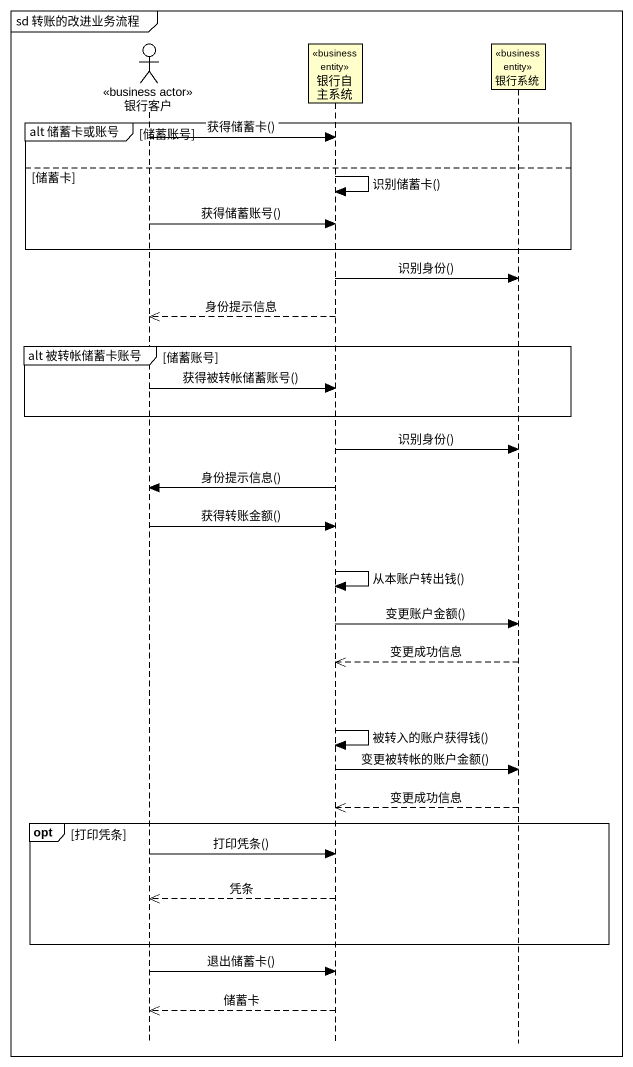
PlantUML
@startuml
mainframe sd 转账的改进业务流程
hide footbox
actor 银行客户 <<business actor>>
participant 银行自主系统 <<business entity>>
participant 银行系统 <<business entity>>

group alt 储蓄卡或账号 [储蓄账号]
  银行客户 -> 银行自主系统 : 获得储蓄卡()
else 储蓄卡
  银行自主系统 -> 银行自主系统 : 识别储蓄卡()
  银行客户 -> 银行自主系统 : 获得储蓄账号()
end
银行自主系统 -> 银行系统 : 识别身份()
银行自主系统 -->> 银行客户 : 身份提示信息
group alt 被转帐储蓄卡账号 [储蓄账号]
  银行客户 -> 银行自主系统 : 获得被转帐储蓄账号()
end
银行自主系统 -> 银行系统 : 识别身份()
银行自主系统 -> 银行客户 : 身份提示信息()
银行客户 -> 银行自主系统 : 获得转账金额()
银行自主系统 -> 银行自主系统 : 从本账户转出钱()
银行自主系统 -> 银行系统 : 变更账户金额()
银行系统 -->> 银行自主系统 : 变更成功信息
银行自主系统 -> 银行自主系统 : 被转入的账户获得钱()
银行自主系统 -> 银行系统 : 变更被转帐的账户金额()
银行系统 -->> 银行自主系统 : 变更成功信息
opt 打印凭条
  银行客户 -> 银行自主系统 : 打印凭条()
  银行自主系统 -->> 银行客户 : 凭条
end
银行客户 -> 银行自主系统 : 退出储蓄卡()
银行自主系统 -->> 银行客户 : 储蓄卡
@enduml
